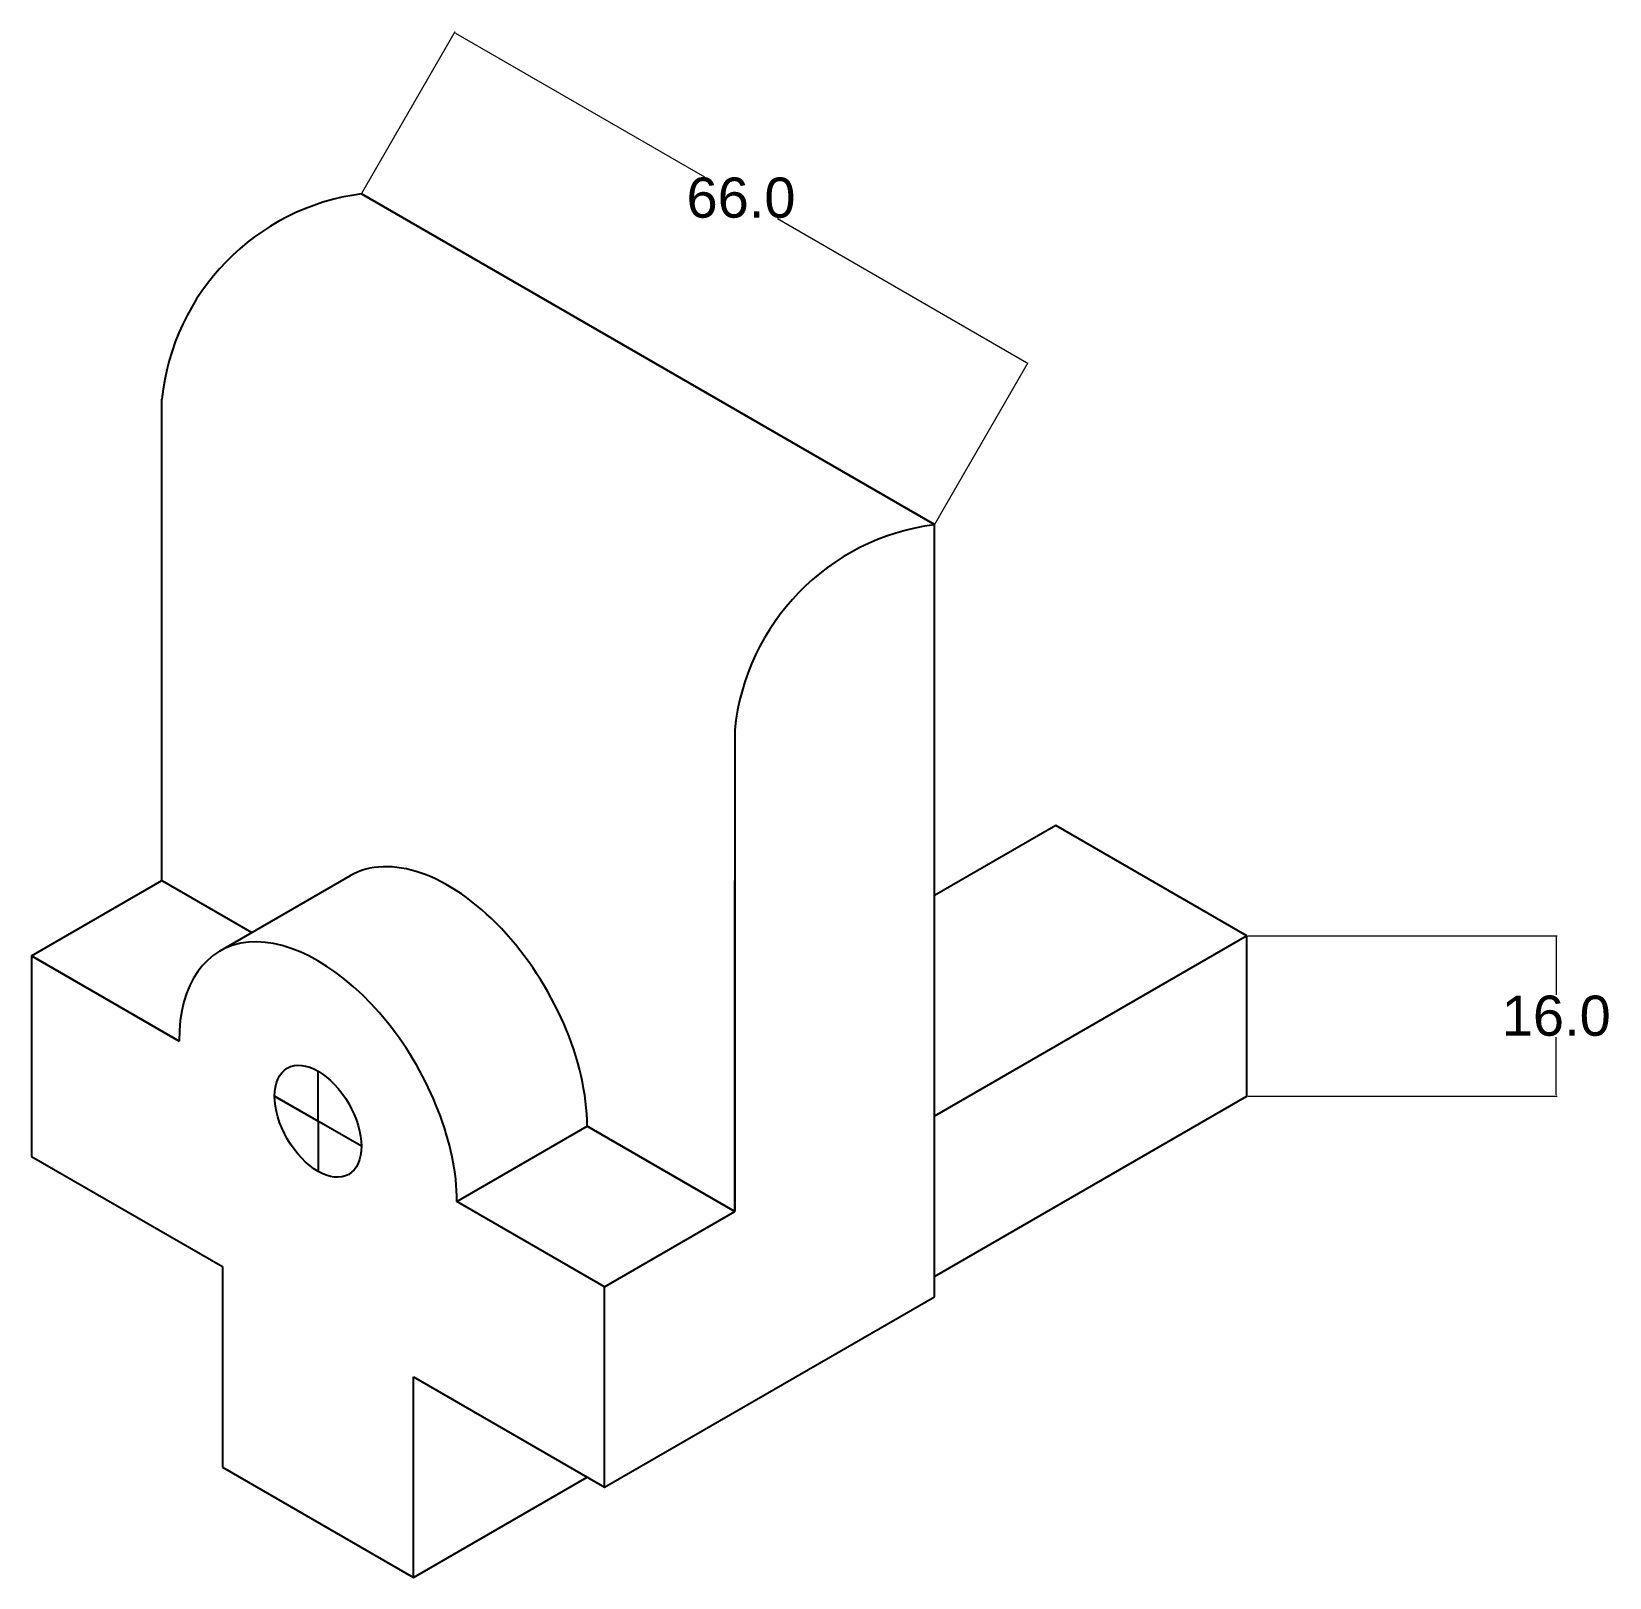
# Model space of a CAD drawing. Header units: millimetres. Extents: x 311 to 469, y 178 to 332.
import ezdxf

# ---------------------------------------------------------------- set-up
doc = ezdxf.new("R2010")
doc.units = ezdxf.units.MM
doc.header["$MEASUREMENT"] = 0
doc.layers.add('AM_5', color=3, linetype='Continuous', lineweight=15)
doc.styles.get("Standard").update_dxf_attribs({"font": 'arial.ttf'})
doc.dimstyles.new('AM_ANSI$0', dxfattribs={"dimtxt": 4, "dimasz": 0.12, "dimexe": 0.1, "dimexo": 0.05, "dimgap": 0.06, "dimtad": 0, "dimtih": 1, "dimtoh": 1, "dimdec": 1, "dimzin": 7, "dimdsep": 46, "dimtxsty": 'Standard', "dimcen": 0, "dimclrd": 256, "dimclre": 1, "dimclrt": 2, "dimadec": 0, "dimazin": 2, "dimtp": 0.1, "dimtm": 0.1, "dimtfac": 0.71, "dimtdec": 1, "dimtofl": 0, "dimtmove": 0, "dimatfit": 3, "dimfxl": 1, "dimtolj": 1, "dimtzin": 7, "dimlwd": -1, "dimlwe": -1, "dimarcsym": 1})

# ---------------------------------------------------------------- blocks, each defined once
blk = doc.blocks.new('*D5')
at = {"layer": 'AM_5', "color": 1, "linetype": 'ByBlock', "transparency": 16777216}
for p, q in [((432.68, 241.96), (463.59, 241.96)), ((432.68, 225.96), (463.59, 225.96))]:
    blk.add_line(p, q, dxfattribs=at)
at = {"layer": 'AM_5', "linetype": 'ByBlock', "transparency": 16777216}
for p, q in [((463.49, 241.84), (463.49, 236.07)), ((463.49, 226.08), (463.49, 231.86))]:
    blk.add_line(p, q, dxfattribs=at)
at = {"layer": 'AM_5', "transparency": 16777216}
for points in [[(463.47, 241.84), (463.51, 241.84), (463.49, 241.96)], [(463.47, 226.08), (463.51, 226.08), (463.49, 225.96)]]:
    blk.add_solid(points, dxfattribs=at)
at = {"layer": 'Defpoints', "color": 0, "transparency": 16777216}
for p in [(432.63, 241.96), (432.63, 225.96), (463.49, 225.96)]:
    blk.add_point(p, dxfattribs=at)
at = {"layer": 'AM_5', "color": 2, "transparency": 16777216, "insert": (463.49, 233.96), "char_height": 4, "attachment_point": 5}
blk.add_mtext('\\A1;16.0', dxfattribs=at)
blk = doc.blocks.new('*D6')
at = {"layer": 'AM_5', "color": 1, "linetype": 'ByBlock', "transparency": 16777216}
for p, q in [((344.32, 316.01), (353.63, 332.14)), ((401.48, 283.01), (410.79, 299.14))]:
    blk.add_line(p, q, dxfattribs=at)
at = {"layer": 'AM_5', "linetype": 'ByBlock', "transparency": 16777216}
for p, q in [((353.69, 331.99), (378.52, 317.65)), ((410.64, 299.11), (385.8, 313.45))]:
    blk.add_line(p, q, dxfattribs=at)
at = {"layer": 'AM_5', "transparency": 16777216}
for points in [[(353.7, 332.01), (353.68, 331.98), (353.58, 332.05)], [(410.65, 299.13), (410.63, 299.1), (410.74, 299.05)]]:
    blk.add_solid(points, dxfattribs=at)
at = {"layer": 'Defpoints', "color": 0, "transparency": 16777216}
for p in [(344.29, 315.96), (410.74, 299.05), (401.45, 282.96)]:
    blk.add_point(p, dxfattribs=at)
at = {"layer": 'AM_5', "color": 2, "transparency": 16777216, "insert": (382.16, 315.55), "char_height": 4, "attachment_point": 5}
blk.add_mtext('\\A1;66.0', dxfattribs=at)

msp = doc.modelspace()

# ---------------------------------------------------------------- linework, layer by layer
for p, q in [((344.26, 315.95), (344.29, 315.96)), ((401.45, 282.96), (344.29, 315.96)), ((344.31, 315.95), (401.45, 282.96)), ((401.45, 282.96), (372.87, 299.46)), ((324.37, 247.46), (324.39, 295.48)), ((324.39, 285.45), (324.37, 285.46)), ((401.45, 225.96), (401.45, 282.96)), ((381.53, 262.49), (381.53, 214.46)), ((413.57, 252.96), (401.45, 245.96)), ((432.63, 241.96), (413.57, 252.96)), ((311.38, 239.96), (324.37, 247.46)), ((324.37, 247.46), (333.36, 242.28)), ((343.16, 247.93), (330.16, 240.43)), ((381.53, 214.46), (381.53, 247.46)), ((401.45, 223.96), (401.45, 242.46)), ((432.63, 241.96), (401.45, 223.96)), ((401.45, 207.96), (401.45, 240.96)), ((432.63, 225.96), (432.63, 241.96)), ((311.38, 239.96), (311.38, 219.96)), ((311.38, 239.96), (326.11, 231.46)), ((326.11, 231.46), (311.38, 239.96)), ((401.45, 205.96), (401.45, 234.46)), ((339.96, 223.46), (339.96, 228.46)), ((335.63, 225.96), (339.96, 223.46)), ((344.29, 220.96), (335.63, 225.96)), ((401.45, 205.96), (401.45, 225.96)), ((401.45, 207.96), (432.63, 225.96)), ((339.96, 223.46), (339.96, 218.46)), ((353.82, 215.46), (366.81, 222.96)), ((381.53, 214.46), (366.81, 222.96)), ((366.81, 222.96), (381.53, 214.46)), ((311.38, 219.96), (330.44, 208.96)), ((368.54, 206.96), (353.82, 215.46)), ((368.54, 206.96), (381.53, 214.46)), ((330.44, 208.96), (330.44, 188.96)), ((368.54, 186.96), (368.54, 206.96)), ((368.54, 186.96), (401.45, 205.96)), ((349.49, 177.96), (349.49, 197.96)), ((349.49, 197.96), (368.54, 186.96)), ((330.44, 188.96), (349.49, 177.96)), ((349.49, 177.96), (366.81, 187.96))]:
    msp.add_line(p, q)
for centre in [(347.27, 293.14), (404.41, 260.15)]:
    msp.add_arc(centre, 23, 97.4002, 174.168)
for centre, end_param in [((352.95, 230.96), 9.424778), ((339.96, 223.46), 10.210176)]:
    msp.add_ellipse(centre, major_axis=(9.8, -16.97), ratio=0.57735, start_param=7.068583, end_param=end_param)
msp.add_ellipse((339.96, 223.46), major_axis=(3.06, -5.3), ratio=0.57735)

# ---------------------------------------------------------------- dimensions: what is measured, and where the dimension line sits
at = {"layer": 'AM_5'}
for p1, p2, distance, picture, middle in [((344.29, 315.96), (401.45, 282.96), 18.58, '*D6', (382.16, 315.55)), ((432.63, 241.96), (432.63, 225.96), 30.87, '*D5', (463.49, 233.96))]:
    dim = msp.add_aligned_dim(p1=p1, p2=p2, distance=distance, dimstyle='AM_ANSI$0', override={"dimpost": ''}, dxfattribs=at)
    dim.commit()
    dim.dimension.update_dxf_attribs({"geometry": picture, "text_midpoint": middle})

doc.saveas('drawing.dxf')
